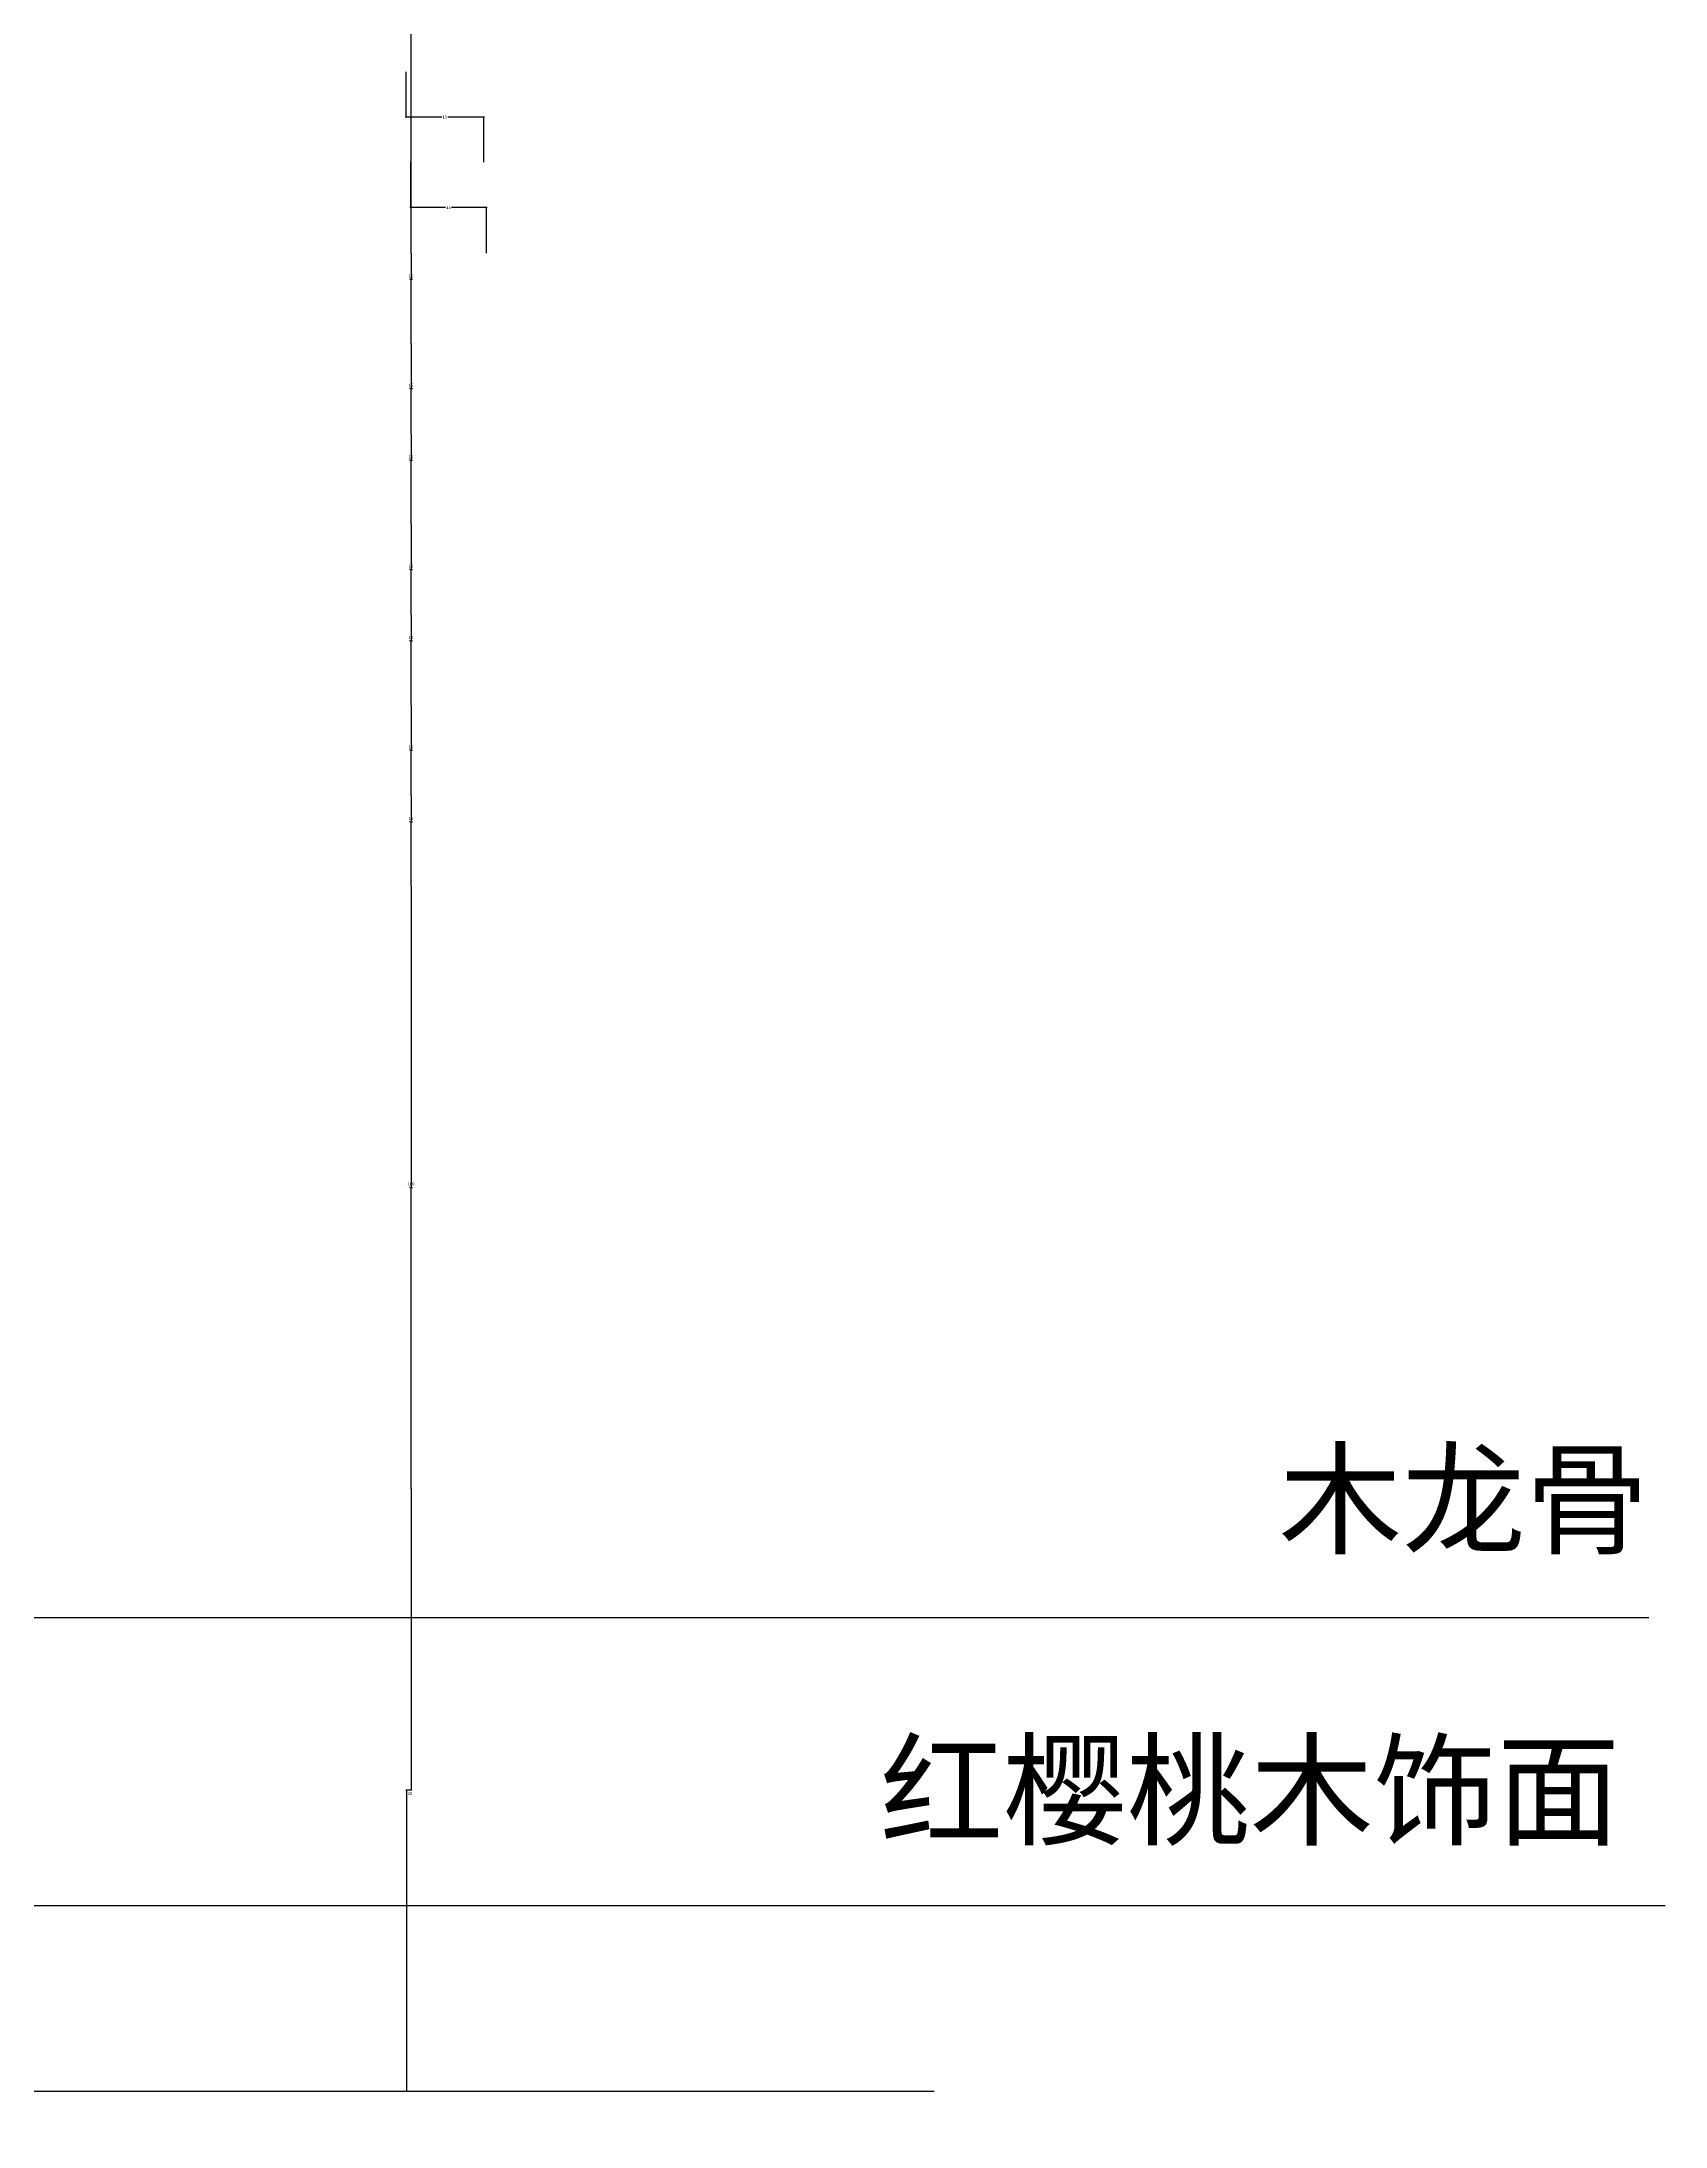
# Model space of a CAD drawing. Header units: metres. Extents: x 301917 to 303412, y 2705 to 5321.
# Drawn here: x 302711 to 303249, y 3191 to 3883 of the extents above; entities that cross this region are included whole.
import ezdxf

# ---------------------------------------------------------------- set-up
doc = ezdxf.new("R2010")
doc.units = ezdxf.units.M
for name, color, linetype in [('10', 8, 'Continuous'), ('15', 2, 'Continuous'), ('7', 7, 'Continuous')]:
    doc.layers.add(name, color=color, linetype=linetype)
doc.dimstyles.get("Standard").update_dxf_attribs({"dimtxt": 2.5, "dimasz": 2.5, "dimexe": 1.25, "dimexo": 0.625, "dimtad": 1, "dimcen": 2.5, "dimazin": 3, "dimtfac": 1, "dimtmove": 0, "dimatfit": 3})

# ---------------------------------------------------------------- blocks, each defined once
blk = doc.blocks.new('_CLOSEDFILLED')
at = {"color": 0, "linetype": 'BYBLOCK'}
blk.add_solid([(-1, 0.2), (0, 0), (-1, -0.2)], dxfattribs=at)
blk = doc.blocks.new('*D1')
for p, q in [((302833.44, 3782.65), (302833.44, 3767.65)), ((302833.19, 3767.65), (302832.94, 3767.65)), ((302833.44, 3752.65), (302833.44, 3767.65)), ((302833.44, 3767.65), (302833.44, 3767.65)), ((302833.69, 3767.65), (302833.94, 3767.65))]:
    blk.add_line(p, q)
at = {"layer": 'Defpoints'}
for p in [(302833.44, 3782.65), (302833.44, 3767.65), (302833.44, 3752.65)]:
    blk.add_point(p, dxfattribs=at)
at = {"layer": '7', "xscale": 0.25, "yscale": 0.25}
blk.add_blockref('_CLOSEDFILLED', (302833.44, 3767.65), dxfattribs=at)
at = {"layer": '7', "xscale": 0.25, "yscale": 0.25, "rotation": 180}
blk.add_blockref('_CLOSEDFILLED', (302833.44, 3767.65), dxfattribs=at)
at = {"layer": '7', "insert": (302833.44, 3768.775), "char_height": 1, "attachment_point": 5}
blk.add_mtext('15', dxfattribs=at)
blk = doc.blocks.new('*D2')
for p, q in [((302833.44, 3752.65), (302833.44, 3743.94)), ((302833.19, 3743.94), (302832.94, 3743.94)), ((302833.44, 3722.65), (302833.44, 3743.94)), ((302833.44, 3743.94), (302833.44, 3743.94)), ((302833.69, 3743.94), (302833.94, 3743.94))]:
    blk.add_line(p, q)
at = {"layer": 'Defpoints'}
for p in [(302833.44, 3752.65), (302833.44, 3743.94), (302833.44, 3722.65)]:
    blk.add_point(p, dxfattribs=at)
at = {"layer": '7', "xscale": 0.25, "yscale": 0.25}
blk.add_blockref('_CLOSEDFILLED', (302833.44, 3743.94), dxfattribs=at)
at = {"layer": '7', "xscale": 0.25, "yscale": 0.25, "rotation": 180}
blk.add_blockref('_CLOSEDFILLED', (302833.44, 3743.94), dxfattribs=at)
at = {"layer": '7', "insert": (302833.44, 3745.065), "char_height": 1, "attachment_point": 5}
blk.add_mtext('15', dxfattribs=at)
blk = doc.blocks.new('*D4')
for p, q in [((302833.44, 3722.65), (302833.44, 3707.65)), ((302833.19, 3707.65), (302832.94, 3707.65)), ((302833.44, 3692.65), (302833.44, 3707.65)), ((302833.44, 3707.65), (302833.44, 3707.65)), ((302833.69, 3707.65), (302833.94, 3707.65))]:
    blk.add_line(p, q)
at = {"layer": 'Defpoints'}
for p in [(302833.44, 3722.65), (302833.44, 3707.65), (302833.44, 3692.65)]:
    blk.add_point(p, dxfattribs=at)
at = {"layer": '7', "xscale": 0.25, "yscale": 0.25}
blk.add_blockref('_CLOSEDFILLED', (302833.44, 3707.65), dxfattribs=at)
at = {"layer": '7', "xscale": 0.25, "yscale": 0.25, "rotation": 180}
blk.add_blockref('_CLOSEDFILLED', (302833.44, 3707.65), dxfattribs=at)
at = {"layer": '7', "insert": (302833.44, 3708.775), "char_height": 1, "attachment_point": 5}
blk.add_mtext('15', dxfattribs=at)
blk = doc.blocks.new('*D5')
for p, q in [((302833.44, 3662.65), (302833.44, 3647.65)), ((302833.19, 3647.65), (302832.94, 3647.65)), ((302833.44, 3632.65), (302833.44, 3647.65)), ((302833.44, 3647.65), (302833.44, 3647.65)), ((302833.69, 3647.65), (302833.94, 3647.65))]:
    blk.add_line(p, q)
at = {"layer": 'Defpoints'}
for p in [(302833.44, 3662.65), (302833.44, 3647.65), (302833.44, 3632.65)]:
    blk.add_point(p, dxfattribs=at)
at = {"layer": '7', "xscale": 0.25, "yscale": 0.25}
blk.add_blockref('_CLOSEDFILLED', (302833.44, 3647.65), dxfattribs=at)
at = {"layer": '7', "xscale": 0.25, "yscale": 0.25, "rotation": 180}
blk.add_blockref('_CLOSEDFILLED', (302833.44, 3647.65), dxfattribs=at)
at = {"layer": '7', "insert": (302833.44, 3648.775), "char_height": 1, "attachment_point": 5}
blk.add_mtext('15', dxfattribs=at)
blk = doc.blocks.new('*D6')
for p, q in [((302833.44, 3632.65), (302833.44, 3623.94)), ((302833.19, 3623.94), (302832.94, 3623.94)), ((302833.44, 3602.65), (302833.44, 3623.94)), ((302833.44, 3623.94), (302833.44, 3623.94)), ((302833.69, 3623.94), (302833.94, 3623.94))]:
    blk.add_line(p, q)
at = {"layer": 'Defpoints'}
for p in [(302833.44, 3632.65), (302833.44, 3623.94), (302833.44, 3602.65)]:
    blk.add_point(p, dxfattribs=at)
at = {"layer": '7', "xscale": 0.25, "yscale": 0.25}
blk.add_blockref('_CLOSEDFILLED', (302833.44, 3623.94), dxfattribs=at)
at = {"layer": '7', "xscale": 0.25, "yscale": 0.25, "rotation": 180}
blk.add_blockref('_CLOSEDFILLED', (302833.44, 3623.94), dxfattribs=at)
at = {"layer": '7', "insert": (302833.44, 3625.065), "char_height": 1, "attachment_point": 5}
blk.add_mtext('15', dxfattribs=at)
blk = doc.blocks.new('*D7')
for p, q in [((302833.44, 3692.65), (302833.44, 3683.94)), ((302833.19, 3683.94), (302832.94, 3683.94)), ((302833.44, 3662.65), (302833.44, 3683.94)), ((302833.44, 3683.94), (302833.44, 3683.94)), ((302833.69, 3683.94), (302833.94, 3683.94))]:
    blk.add_line(p, q)
at = {"layer": 'Defpoints'}
for p in [(302833.44, 3692.65), (302833.44, 3683.94), (302833.44, 3662.65)]:
    blk.add_point(p, dxfattribs=at)
at = {"layer": '7', "xscale": 0.25, "yscale": 0.25}
blk.add_blockref('_CLOSEDFILLED', (302833.44, 3683.94), dxfattribs=at)
at = {"layer": '7', "xscale": 0.25, "yscale": 0.25, "rotation": 180}
blk.add_blockref('_CLOSEDFILLED', (302833.44, 3683.94), dxfattribs=at)
at = {"layer": '7', "insert": (302833.44, 3685.065), "char_height": 1, "attachment_point": 5}
blk.add_mtext('15', dxfattribs=at)
blk = doc.blocks.new('*D8')
for p, q in [((302833.44, 3602.65), (302833.44, 3502.65)), ((302833.19, 3502.65), (302832.94, 3502.65)), ((302833.44, 3402.65), (302833.44, 3502.65)), ((302833.44, 3502.65), (302833.44, 3502.65)), ((302833.69, 3502.65), (302833.94, 3502.65))]:
    blk.add_line(p, q)
at = {"layer": 'Defpoints'}
for p in [(302833.44, 3602.65), (302833.44, 3502.65), (302833.44, 3402.65)]:
    blk.add_point(p, dxfattribs=at)
at = {"layer": '7', "xscale": 0.25, "yscale": 0.25}
blk.add_blockref('_CLOSEDFILLED', (302833.44, 3502.65), dxfattribs=at)
at = {"layer": '7', "xscale": 0.25, "yscale": 0.25, "rotation": 180}
blk.add_blockref('_CLOSEDFILLED', (302833.44, 3502.65), dxfattribs=at)
at = {"layer": '7', "insert": (302833.44, 3503.775), "char_height": 1, "attachment_point": 5}
blk.add_mtext('100', dxfattribs=at)
blk = doc.blocks.new('*D9')
for p, q in [((302833.44, 3402.65), (302833.44, 3302.65)), ((302833.69, 3302.65), (302831.77, 3302.65)), ((302832.02, 3202.65), (302832.02, 3302.65))]:
    blk.add_line(p, q)
at = {"layer": 'Defpoints'}
for p in [(302833.44, 3402.65), (302833.44, 3302.65), (302832.02, 3202.65)]:
    blk.add_point(p, dxfattribs=at)
at = {"layer": '7', "xscale": 0.25, "yscale": 0.25}
blk.add_blockref('_CLOSEDFILLED', (302832.02, 3302.65), dxfattribs=at)
at = {"layer": '7', "xscale": 0.25, "yscale": 0.25, "rotation": 180}
blk.add_blockref('_CLOSEDFILLED', (302833.44, 3302.65), dxfattribs=at)
at = {"layer": '7', "insert": (302832.73, 3301.525), "char_height": 1, "attachment_point": 5}
blk.add_mtext('120', dxfattribs=at)
blk = doc.blocks.new('*D11')
for p, q in [((302807.8, 4592.74), (302807.8, 4202.7)), ((302808.05, 4202.7), (302820.12, 4202.7)), ((302821.12, 4202.7), (302833.19, 4202.7)), ((302833.44, 3812.65), (302833.44, 4202.7))]:
    blk.add_line(p, q)
at = {"layer": 'Defpoints'}
for p in [(302807.8, 4592.74), (302807.8, 4202.7), (302833.44, 3812.65)]:
    blk.add_point(p, dxfattribs=at)
at = {"layer": '7', "xscale": 0.25, "yscale": 0.25, "rotation": 180}
blk.add_blockref('_CLOSEDFILLED', (302807.8, 4202.7), dxfattribs=at)
at = {"layer": '7', "xscale": 0.25, "yscale": 0.25}
blk.add_blockref('_CLOSEDFILLED', (302833.44, 4202.7), dxfattribs=at)
at = {"layer": '7', "insert": (302820.62, 4202.7), "char_height": 1, "attachment_point": 5}
blk.add_mtext('N', dxfattribs=at)
blk = doc.blocks.new('*D12')
for p, q in [((302831.7, 3872.76), (302831.7, 3857.76)), ((302843.625, 3857.76), (302831.45, 3857.76)), ((302857.8, 3857.76), (302845.625, 3857.76)), ((302857.55, 3842.76), (302857.55, 3857.76))]:
    blk.add_line(p, q)
at = {"layer": 'Defpoints'}
for p in [(302831.7, 3872.76), (302857.55, 3857.76), (302857.55, 3842.76)]:
    blk.add_point(p, dxfattribs=at)
at = {"layer": '7', "xscale": 0.25, "yscale": 0.25}
blk.add_blockref('_CLOSEDFILLED', (302831.7, 3857.76), dxfattribs=at)
at = {"layer": '7', "xscale": 0.25, "yscale": 0.25, "rotation": 180}
blk.add_blockref('_CLOSEDFILLED', (302857.55, 3857.76), dxfattribs=at)
at = {"layer": '7', "insert": (302844.625, 3857.76), "char_height": 1, "attachment_point": 5}
blk.add_mtext('15', dxfattribs=at)
blk = doc.blocks.new('*D13')
for p, q in [((302833.25, 3842.76), (302833.25, 3827.71)), ((302844.845, 3827.71), (302833, 3827.71)), ((302858.69, 3827.71), (302846.845, 3827.71)), ((302858.44, 3812.65), (302858.44, 3827.71))]:
    blk.add_line(p, q)
at = {"layer": 'Defpoints'}
for p in [(302833.25, 3842.76), (302858.44, 3827.71), (302858.44, 3812.65)]:
    blk.add_point(p, dxfattribs=at)
at = {"layer": '7', "xscale": 0.25, "yscale": 0.25}
blk.add_blockref('_CLOSEDFILLED', (302833.25, 3827.71), dxfattribs=at)
at = {"layer": '7', "xscale": 0.25, "yscale": 0.25, "rotation": 180}
blk.add_blockref('_CLOSEDFILLED', (302858.44, 3827.71), dxfattribs=at)
at = {"layer": '7', "insert": (302845.845, 3827.71), "char_height": 1, "attachment_point": 5}
blk.add_mtext('15', dxfattribs=at)
blk = doc.blocks.new('*D14')
for p, q in [((302833.44, 3812.65), (302833.44, 3803.94)), ((302833.19, 3803.94), (302832.94, 3803.94)), ((302833.44, 3782.65), (302833.44, 3803.94)), ((302833.44, 3803.94), (302833.44, 3803.94)), ((302833.69, 3803.94), (302833.94, 3803.94))]:
    blk.add_line(p, q)
at = {"layer": 'Defpoints'}
for p in [(302833.44, 3812.65), (302833.44, 3803.94), (302833.44, 3782.65)]:
    blk.add_point(p, dxfattribs=at)
at = {"layer": '7', "xscale": 0.25, "yscale": 0.25}
blk.add_blockref('_CLOSEDFILLED', (302833.44, 3803.94), dxfattribs=at)
at = {"layer": '7', "xscale": 0.25, "yscale": 0.25, "rotation": 180}
blk.add_blockref('_CLOSEDFILLED', (302833.44, 3803.94), dxfattribs=at)
at = {"layer": '7', "insert": (302833.44, 3805.065), "char_height": 1, "attachment_point": 5}
blk.add_mtext('15', dxfattribs=at)

msp = doc.modelspace()

# ---------------------------------------------------------------- hatches: boundary and pattern name
at = {"layer": '10'}
h = msp.add_hatch(dxfattribs=at)
h.set_pattern_fill('AR-CONC', scale=50)
h.paths.add_polyline_path([(301917.06, 3028.39), (303006.92, 3028.39), (303006.92, 3202.76), (302097.13, 3202.76), (302097.13, 5320.77), (301917.06, 5320.77)])
h = msp.add_hatch(dxfattribs=at)
h.set_pattern_fill('ANSI31', scale=500)
h.paths.add_polyline_path([(302097.13, 5320.77), (301917.06, 5320.77), (301917.06, 3028.39), (303006.92, 3028.39), (303006.92, 3202.76), (302097.13, 3202.76)])

# ---------------------------------------------------------------- linework, layer by layer
at = {"layer": '15'}
msp.add_line((302097.13, 3202.76), (303006.92, 3202.76), dxfattribs=at)

# ---------------------------------------------------------------- texts
at = {"layer": '7', "char_height": 30, "attachment_point": 1}
for s, insert in [('\\f幼圆|b0|i0|c134|p49;木龙骨', (303121.16, 3414.13)), ('\\f幼圆|b0|i0|c134|p49;红樱桃木饰面', (302988.89, 3317.57))]:
    msp.add_mtext(s, dxfattribs=dict(at, insert=insert))

# ---------------------------------------------------------------- dimensions: what is measured, and where the dimension line sits
at = {"layer": '7'}
for base, p1, p2, text, picture, middle in [((302807.8, 4202.7), (302807.8, 4592.74), (302833.44, 3812.65), 'N', '*D11', (302820.62, 4202.7)), ((302857.55, 3857.76), (302857.55, 3842.76), (302831.7, 3872.76), '15', '*D12', (302844.625, 3857.76)), ((302858.44, 3827.71), (302858.44, 3812.65), (302833.25, 3842.76), '15', '*D13', (302845.845, 3827.71)), ((302833.44, 3803.94), (302833.44, 3812.65), (302833.44, 3782.65), '15', '*D14', (302833.44, 3805.065)), ((302833.44, 3767.65), (302833.44, 3782.65), (302833.44, 3752.65), '15', '*D1', (302833.44, 3768.775)), ((302833.44, 3743.94), (302833.44, 3752.65), (302833.44, 3722.65), '15', '*D2', (302833.44, 3745.065)), ((302833.44, 3707.65), (302833.44, 3722.65), (302833.44, 3692.65), '15', '*D4', (302833.44, 3708.775)), ((302833.44, 3683.94), (302833.44, 3692.65), (302833.44, 3662.65), '15', '*D7', (302833.44, 3685.065)), ((302833.44, 3647.65), (302833.44, 3662.65), (302833.44, 3632.65), '15', '*D5', (302833.44, 3648.775)), ((302833.44, 3623.94), (302833.44, 3632.65), (302833.44, 3602.65), '15', '*D6', (302833.44, 3625.065)), ((302833.44, 3502.65), (302833.44, 3602.65), (302833.44, 3402.65), '100', '*D8', (302833.44, 3503.775)), ((302833.44, 3302.65), (302833.44, 3402.65), (302832.02, 3202.65), '120', '*D9', (302832.73, 3301.525))]:
    dim = msp.add_linear_dim(base=base, p1=p1, p2=p2, text=text, dimstyle='Standard', dxfattribs=at)
    dim.commit()
    dim.dimension.update_dxf_attribs({"geometry": picture, "text_midpoint": middle})

# ---------------------------------------------------------------- leaders
for points in [[(302620.28, 3359.98), (303243.87, 3359.98)], [(302653.35, 3264.4), (303249.35, 3264.4)]]:
    msp.add_leader(points, dimstyle='Standard', dxfattribs=at)

doc.saveas('drawing.dxf')
